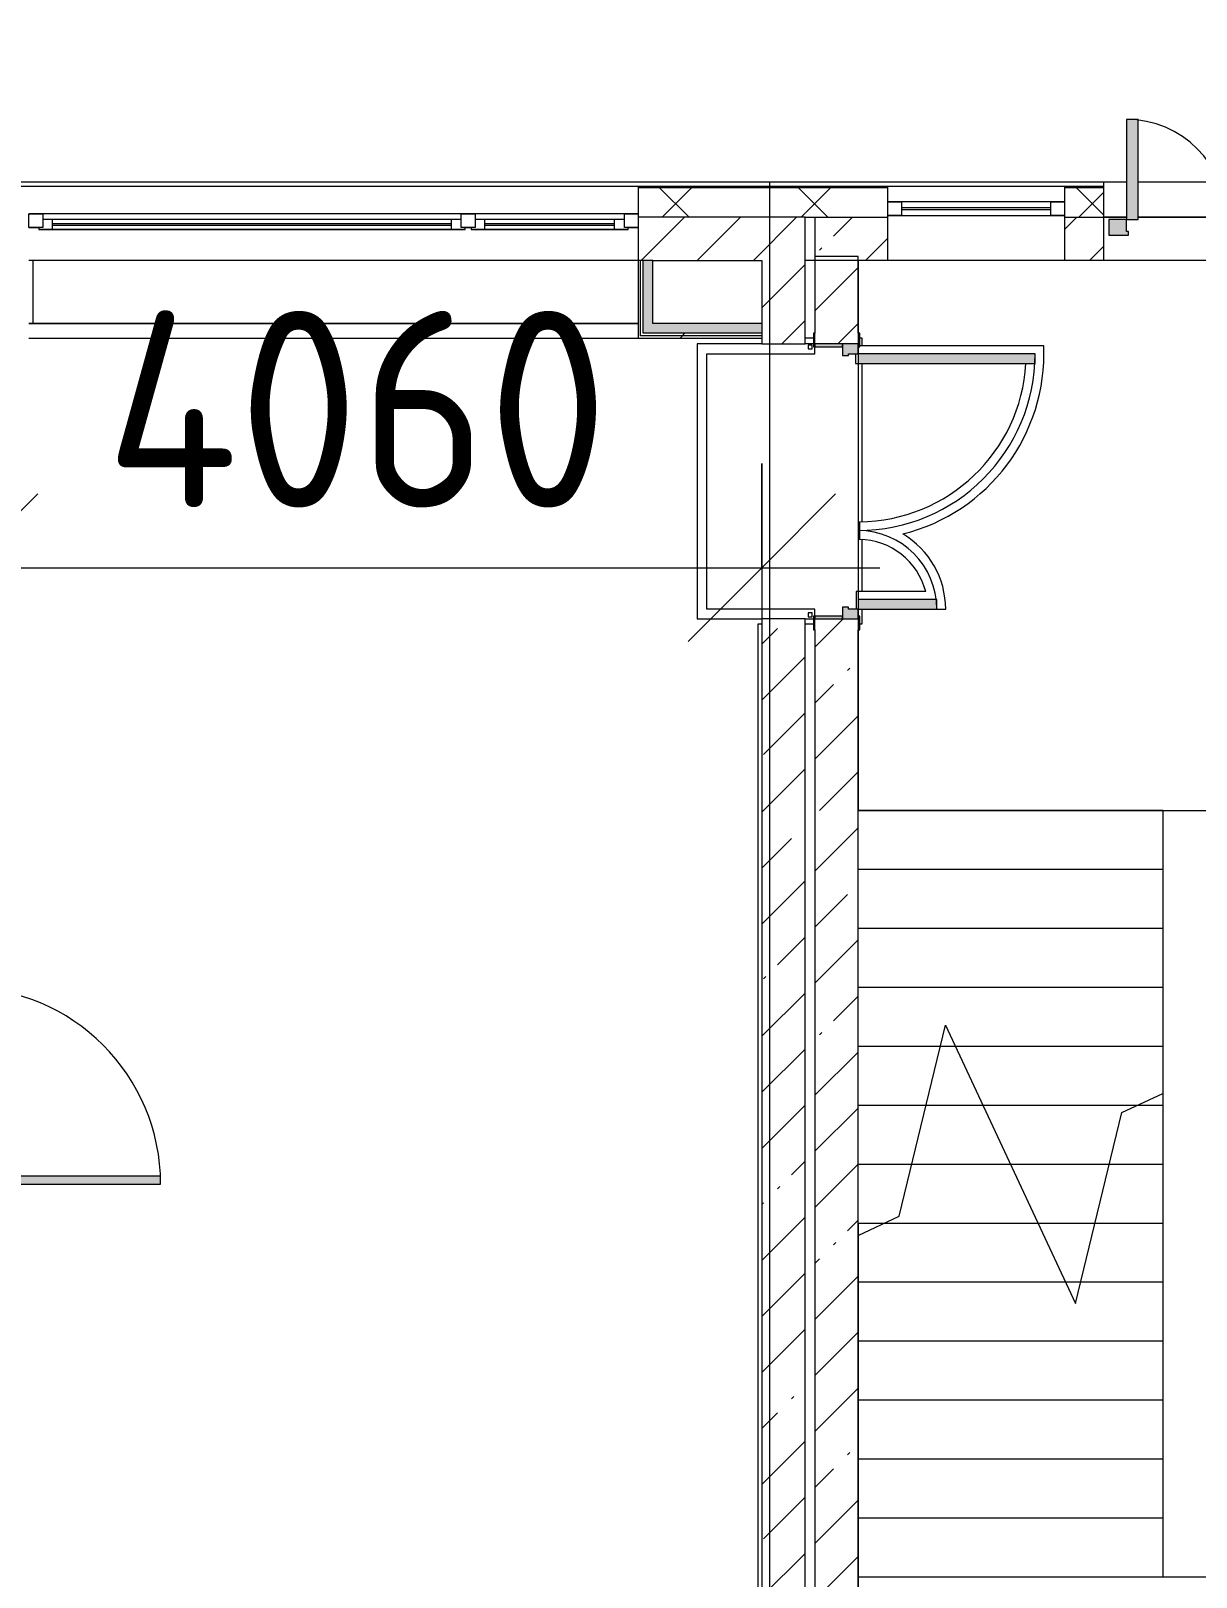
# Model space of a CAD drawing. Header units: millimetres. Extents: x 1322 to 199238, y -8553 to 29000.
# Drawn here: x 106778 to 112707, y 16700 to 24568 of the extents above; entities that cross this region are included whole.
import ezdxf

# ---------------------------------------------------------------- set-up
doc = ezdxf.new("R2010")
doc.units = ezdxf.units.MM
for name, color, linetype, lineweight in [('A-ANNO-DIMS', 7, 'Continuous', 9), ('A-ANNO-DIMS-500', 7, 'Continuous', 9), ('A-GLAZ-3', 7, 'Continuous', 5), ('A-WALL', 7, 'Continuous', 9), ('A-WALL-4', 7, 'Continuous', 5), ('I-WALL-3', 7, 'Continuous', 5), ('S-STRS-2', 7, 'Continuous', 5), ('S-STRS-MBND-1', 7, 'Continuous', 5), ('Оси', 7, 'Continuous', 9)]:
    doc.layers.add(name, color=color, linetype=linetype, lineweight=lineweight)
for name, color, linetype, lineweight, true_color in [('A-DOOR-5', 7, 'Continuous', 5, 0xe2e2e2), ('A-DOOR-6', 7, 'Continuous', 5, 0xaaaaaa), ('A-DOOR-FRAM-3', 7, 'Continuous', 5, 0xe2e2e2), ('A-DOOR-FRAM-4', 7, 'Continuous', 5, 0xaaaaaa), ('A-FLOR-2', 7, 'Continuous', 5, 0xaaaaaa), ('I-WALL-2', 7, 'Continuous', 9, 0xe7e7e7)]:
    doc.layers.add(name, color=color, linetype=linetype, lineweight=lineweight, true_color=true_color)
doc.styles.add('ISOCPEUR_1', font='isocpeur.ttf', dxfattribs={"width": 0.9, "height": 1000})
doc.dimstyles.new('ISO-2_0_0_9К_Средний_округл2', dxfattribs={"dimscale": 304.8, "dimtxt": 995.981176, "dimasz": 2.46063, "dimexe": 1.968504, "dimexo": 0, "dimgap": 0, "dimtad": 1, "dimdec": 0, "dimrnd": 10, "dimzin": 0, "dimdsep": 46, "dimtxsty": 'ISOCPEUR_1', "dimblk1": 'OBLIQUE', "dimblk2": 'OBLIQUE', "dimsah": 1, "dimcen": 0.09, "dimdle": 1.968504, "dimazin": 0, "dimtfac": 1, "dimtdec": 4, "dimtix": 1, "dimtmove": 0, "dimatfit": 3, "dimfxl": 1, "dimtvp": 1, "dimtolj": 1, "dimtzin": 0, "dimarcsym": 2})
pattern_1 = [(45, (72227.77, 0), (-285.123, 285.123), []), (45, (72512.9, 0), (-285.123, 285.123), [504.031, -100.806, 16.764, -84.042])]
pattern_2 = [(45, (72227.77, 0), (-353.5534, 353.5534), []), (135, (72227.77, 0), (-353.5534, -353.5534), [])]
pattern_3 = [(45, (72227.8, 0), (-530.33, 530.33), []), (135, (72227.8, 0), (-530.33, -530.33), [])]

# ---------------------------------------------------------------- blocks, each defined once
blk = doc.blocks.new('110_Дверь_СКБ_2Ст - Д-1 Лестничная клетка EIS60-V201-1_10_3_птичка')
at = {"layer": 'A-DOOR-5'}
for points in [[(-587.5, 1010), (-637.5, 1010), (-637.5, 110), (-587.5, 110), (-587.5, 963.5)], [(662.5, 110), (662.5, 510), (612.5, 510), (612.5, 110), (659.7, 110)], [(712.5, -110), (712.5, 30), (697.5, 30), (697.5, -110)]]:
    blk.add_hatch(color=256, dxfattribs=at).paths.add_polyline_path(points)
h = blk.add_hatch(color=256, dxfattribs=at)
h.paths.add_polyline_path([(712.5, 98.9), (712.5, 110), (662.5, 110), (662.5, 60), (652.5, 60), (652.5, 30), (712.5, 30)])
h.paths.add_polyline_path([(-627.5, 50), (-627.5, 60), (-637.5, 60), (-637.5, 110), (-687.5, 110), (-687.5, 30), (-627.5, 30)])
at = {"layer": 'A-DOOR-FRAM-3'}
for points in [[(-672.5, 118), (-742.5, 118), (-742.5, 110), (-672.5, 110)], [(767.5, 110), (767.5, 118), (697.5, 118), (697.5, 110), (712.5, 110)], [(-672.5, 30), (-687.5, 30), (-687.5, -110), (-672.5, -110)], [(-672.5, -118), (-672.5, -110), (-742.5, -110), (-742.5, -118), (-686.8, -118)], [(767.5, -110), (697.5, -110), (697.5, -118), (767.5, -118)]]:
    blk.add_hatch(color=256, dxfattribs=at).paths.add_polyline_path(points)
at = {"layer": 'A-DOOR-6'}
for p, q in [((-637.5, 1010), (-637.5, 110)), ((-587.5, 1010), (-637.5, 1010)), ((-587.5, 110), (-587.5, 1010)), ((662.5, 510), (612.5, 510)), ((612.5, 510), (612.5, 110)), ((662.5, 110), (662.5, 510)), ((-637.5, 110), (-587.5, 110)), ((612.5, 110), (662.5, 110))]:
    blk.add_line(p, q, dxfattribs=at)
for centre, radius, start, end in [((-637.5, 110), 900, 0, 90), ((662.5, 110), 400, 90, 180)]:
    blk.add_arc(centre, radius, start, end, dxfattribs=at)
at = {"layer": 'A-DOOR-FRAM-4'}
for p, q in [((-672.5, 118), (-742.5, 118)), ((-742.5, 118), (-742.5, 110)), ((-742.5, 110), (-672.5, 110)), ((-637.5, 110), (-687.5, 110)), ((-687.5, 110), (-687.5, 30)), ((-672.5, 110), (-672.5, 118)), ((-637.5, 60), (-637.5, 110)), ((662.5, 110), (662.5, 60)), ((712.5, 110), (662.5, 110)), ((767.5, 118), (697.5, 118)), ((697.5, 118), (697.5, 110)), ((697.5, 110), (767.5, 110)), ((712.5, 30), (712.5, 110)), ((767.5, 110), (767.5, 118)), ((-687.5, 30), (-627.5, 30)), ((-672.5, 30), (-687.5, 30)), ((-687.5, 30), (-687.5, -110)), ((-672.5, -110), (-672.5, 30)), ((-627.5, 60), (-637.5, 60)), ((-627.5, 30), (-627.5, 60)), ((662.5, 60), (652.5, 60)), ((652.5, 60), (652.5, 30)), ((652.5, 30), (712.5, 30)), ((712.5, 30), (697.5, 30)), ((697.5, 30), (697.5, -110)), ((712.5, -110), (712.5, 30)), ((-672.5, -110), (-742.5, -110)), ((-742.5, -110), (-742.5, -118)), ((-742.5, -118), (-672.5, -118)), ((-687.5, -110), (-672.5, -110)), ((-672.5, -118), (-672.5, -110)), ((697.5, -110), (712.5, -110)), ((767.5, -110), (697.5, -110)), ((697.5, -110), (697.5, -118)), ((697.5, -118), (767.5, -118)), ((767.5, -118), (767.5, -110))]:
    blk.add_line(p, q, dxfattribs=at)
blk = doc.blocks.new('120_Окно_СКБ_2Ст - 120_Окно_СКБ_2Ст 3100х2500 _мал_створка слева_-V202-1_10_3_птичка')
at = {"layer": 'A-GLAZ-3'}
for p, q in [((-1550, -127), (-1550, -57)), ((-1550, -57), (-1480, -57)), ((1550, -57), (-1550, -57)), ((-1480, -57), (-1480, -127)), ((650, -127), (650, -57)), ((650, -57), (720, -57)), ((720, -57), (720, -127)), ((1480, -127), (1480, -57)), ((1480, -57), (1550, -57)), ((1550, -57), (1550, -127)), ((-1480, -127), (-1550, -127)), ((-1550, -127), (-1500, -127)), ((-1480, -127), (-1500, -127)), ((-1500, -127), (-1500, -137)), ((-1500, -137), (670, -137)), ((670, -137), (-1500, -137)), ((650, -87), (-1480, -87)), ((-1480, -87), (-1480, -127)), ((-1430, -137), (-1430, -87)), ((-1430, -107), (600, -107)), ((600, -117), (-1430, -117)), ((600, -137), (600, -87)), ((650, -127), (650, -87)), ((720, -127), (650, -127)), ((670, -127), (650, -127)), ((670, -127), (700, -127)), ((670, -137), (670, -127)), ((720, -127), (700, -127)), ((700, -127), (700, -137)), ((700, -137), (1500, -137)), ((1500, -137), (700, -137)), ((1480, -87), (720, -87)), ((720, -87), (720, -127)), ((770, -137), (770, -87)), ((770, -107), (1430, -107)), ((1430, -117), (770, -117)), ((1430, -137), (1430, -87)), ((1480, -127), (1480, -87)), ((1550, -127), (1480, -127)), ((1500, -127), (1480, -127)), ((1500, -127), (1550, -127)), ((1500, -137), (1500, -127))]:
    blk.add_line(p, q, dxfattribs=at)
blk = doc.blocks.new('110_Дверь_СКБ_1Ст_Внутренняя1 - Д-4к_п__1100x2100h_Артистические EI30-23988509-1_10_3_птичка')
at = {"layer": 'A-DOOR-5'}
h = blk.add_hatch(color=256, dxfattribs=at)
h.paths.add_polyline_path([(537.5, 73.2), (537.5, 100), (512.5, 100), (512.5, 60), (502.5, 60), (502.5, 20), (537.5, 20)])
h.paths.add_polyline_path([(-477.5, 20), (-477.5, 60), (-487.5, 60), (-487.5, 100), (-512.5, 100), (-512.5, 20), (-487.5, 20)])
at = {"layer": 'A-DOOR-6'}
h = blk.add_hatch(dxfattribs=at)
h.set_pattern_fill('FP_94', color=256, style=0, pattern_type=2)
h.set_pattern_definition([(135, (1751.41, 164.685), (-14.14214, -14.14214), []), (225, (1751.41, 164.685), (14.14214, -14.14214), [])])
h.paths.add_polyline_path([(562.5, 100), (537.5, 100), (537.5, -100), (562.5, -100), (562.5, 73.2)])
at = {"layer": 'A-DOOR-FRAM-3'}
for points in [[(512.5, 100), (512.5, 1100), (472.5, 1100), (472.5, 100)], [(-497.5, 108), (-567.5, 108), (-567.5, 100), (-497.5, 100)], [(592.5, 108), (522.5, 108), (522.5, 100), (592.5, 100)], [(-497.5, -100), (-497.5, 20), (-512.5, 20), (-512.5, -100)], [(537.5, 20), (522.5, 20), (522.5, -100), (537.5, -100)], [(-497.5, -108), (-497.5, -100), (-567.5, -100), (-567.5, -108), (-512.5, -108)], [(592.5, -100), (522.5, -100), (522.5, -108), (592.5, -108)]]:
    blk.add_hatch(color=256, dxfattribs=at).paths.add_polyline_path(points)
at = {"layer": 'A-DOOR-FRAM-4'}
h = blk.add_hatch(dxfattribs=at)
h.set_pattern_fill('FP_95', color=256, style=0, pattern_type=2)
h.set_pattern_definition([(45, (-371.384, 164.685), (-14.1421, 14.1421), []), (135, (-371.384, 164.685), (-14.1421, -14.1421), [])])
h.paths.add_polyline_path([(-512.5, -100), (-512.5, 100), (-537.5, 100), (-537.5, -100)])
at = {"layer": 'A-DOOR-6'}
for p, q in [((512.5, 1100), (472.5, 1100)), ((472.5, 1100), (472.5, 100)), ((512.5, 100), (512.5, 1100)), ((472.5, 100), (512.5, 100))]:
    blk.add_line(p, q, dxfattribs=at)
blk.add_arc((512.5, 100), 1000, 90, 180, dxfattribs=at)
at = {"layer": 'A-DOOR-FRAM-4'}
for p, q in [((-497.5, 108), (-567.5, 108)), ((-567.5, 108), (-567.5, 100)), ((-567.5, 100), (-497.5, 100)), ((-512.5, 100), (-537.5, 100)), ((-537.5, 100), (-537.5, -100)), ((-487.5, 100), (-512.5, 100)), ((-512.5, 100), (-512.5, 20)), ((-512.5, -100), (-512.5, 100)), ((-497.5, 100), (-512.5, 100)), ((-512.5, 100), (-512.5, 99)), ((-512.5, 99), (-497.5, 99)), ((-497.5, 100), (-497.5, 108)), ((-497.5, 99), (-497.5, 100)), ((-487.5, 60), (-487.5, 100)), ((512.5, 100), (512.5, 60)), ((537.5, 100), (512.5, 100)), ((592.5, 108), (522.5, 108)), ((522.5, 108), (522.5, 100)), ((537.5, 100), (522.5, 100)), ((522.5, 100), (522.5, 99)), ((522.5, 100), (592.5, 100)), ((522.5, 99), (537.5, 99)), ((537.5, 20), (537.5, 100)), ((562.5, 100), (537.5, 100)), ((537.5, 100), (537.5, -100)), ((537.5, 99), (537.5, 100)), ((562.5, -100), (562.5, 100)), ((592.5, 100), (592.5, 108)), ((-512.5, 20), (-477.5, 20)), ((-497.5, 20), (-512.5, 20)), ((-512.5, 20), (-512.5, -100)), ((-497.5, -100), (-497.5, 20)), ((-477.5, 60), (-487.5, 60)), ((-477.5, 20), (-477.5, 60)), ((512.5, 60), (502.5, 60)), ((502.5, 60), (502.5, 20)), ((502.5, 20), (537.5, 20)), ((537.5, 20), (522.5, 20)), ((522.5, 20), (522.5, -100)), ((537.5, -100), (537.5, 20)), ((-497.5, -100), (-567.5, -100)), ((-567.5, -100), (-567.5, -108)), ((-567.5, -108), (-497.5, -108)), ((-537.5, -100), (-512.5, -100)), ((-512.5, -100), (-497.5, -100)), ((-497.5, -108), (-497.5, -100)), ((522.5, -100), (537.5, -100)), ((592.5, -100), (522.5, -100)), ((522.5, -100), (522.5, -108)), ((522.5, -108), (592.5, -108)), ((537.5, -100), (562.5, -100)), ((592.5, -108), (592.5, -100))]:
    blk.add_line(p, q, dxfattribs=at)
blk = doc.blocks.new('110_Дверь_СКБ_2Ст_Наружная - ДН-1_л__ Двухстворчатая 1350 х3200 _ЛК_ в свету с верхним остеклением 2-22448815-1_10_3_птичка')
at = {"layer": 'A-DOOR-5'}
for points in [[(754.5, -91), (754.5, 869), (694.5, 869), (694.5, -91)], [(-655.5, -91), (-655.5, 419), (-715.5, 419), (-715.5, -91)]]:
    blk.add_hatch(color=256, dxfattribs=at).paths.add_polyline_path(points)
h = blk.add_hatch(color=256, dxfattribs=at)
h.paths.add_polyline_path([(844.5, -171), (844.5, -91), (754.5, -91), (754.5, -151), (744.5, -151), (744.5, -171), (782.2, -171)])
h.paths.add_polyline_path([(-715.5, -171), (-705.5, -171), (-705.5, -151), (-715.5, -151), (-715.5, -91), (-805.5, -91), (-805.5, -171)])
at = {"layer": 'A-DOOR-6'}
for p, q in [((754.5, 869), (694.5, 869)), ((694.5, 869), (694.5, -91)), ((754.5, -91), (754.5, 869)), ((-715.5, 419), (-715.5, -91)), ((-655.5, 419), (-715.5, 419)), ((-655.5, -91), (-655.5, 419)), ((-715.5, -91), (-655.5, -91)), ((694.5, -91), (754.5, -91))]:
    blk.add_line(p, q, dxfattribs=at)
for centre, radius, start, end in [((754.5, -91), 960, 90, 180), ((-715.5, -91), 510, 0, 90)]:
    blk.add_arc(centre, radius, start, end, dxfattribs=at)
at = {"layer": 'A-DOOR-FRAM-4'}
for p, q in [((-715.5, -91), (-805.5, -91)), ((-805.5, -91), (-805.5, -171)), ((-715.5, -151), (-715.5, -91)), ((-705.5, -151), (-715.5, -151)), ((-705.5, -171), (-705.5, -151)), ((754.5, -151), (744.5, -151)), ((744.5, -151), (744.5, -171)), ((754.5, -91), (754.5, -151)), ((844.5, -91), (754.5, -91)), ((844.5, -171), (844.5, -91)), ((-805.5, -171), (-705.5, -171)), ((744.5, -171), (844.5, -171))]:
    blk.add_line(p, q, dxfattribs=at)
blk = doc.blocks.new('120_Окно_СКБ_1Ст - 120_Окно_СКБ_1Ст 900х2500_h_ глухое-23537403-1_10_3_птичка')
at = {"layer": 'A-GLAZ-3'}
for p, q in [((-450, -67), (-450, 3)), ((-450, 3), (-380, 3)), ((450, 3), (-450, 3)), ((-380, 3), (-380, -67)), ((380, -67), (380, 3)), ((380, 3), (450, 3)), ((450, 3), (450, -67)), ((-380, -67), (-450, -67)), ((-450, -67), (450, -67)), ((380, -27), (-380, -27)), ((380, -37), (-380, -37)), ((450, -67), (380, -67))]:
    blk.add_line(p, q, dxfattribs=at)
blk = doc.blocks.new('Зашивка приборов отопления11 - Зашивка приборов отопления-33278624-1_10_3_птичка')
at = {"layer": 'A-WALL-4'}
for p, q in [((37640, 23400), (34540, 23400)), ((34540, 23079), (37640, 23079)), ((37640, 23079), (34540, 23079)), ((34540, 23004), (37640, 23004))]:
    blk.add_line(p, q, dxfattribs=at)
blk = doc.blocks.new('DIMBLOCK47-1_10_3_птичка')
at = {"layer": 'A-ANNO-DIMS-500'}
for p, q in [((106437.8, 22366.8), (106437.8, 21236.4)), ((106437.8, 21836.4), (106437.8, 22366.8)), ((110497.8, 22366.8), (110497.8, 21236.4)), ((110497.8, 21836.4), (110497.8, 22366.8)), ((105837.8, 21836.4), (111097.8, 21836.4))]:
    blk.add_line(p, q, dxfattribs=at)
at = {"layer": 'A-ANNO-DIMS-500', "lineweight": 20}
for p, q in [((106437.8, 21836.4), (106812.8, 22211.4)), ((110497.8, 21836.4), (110872.8, 22211.4)), ((106437.8, 21836.4), (106062.8, 21461.4)), ((110497.8, 21836.4), (110122.8, 21461.4))]:
    blk.add_line(p, q, dxfattribs=at)
at = {"layer": 'A-ANNO-DIMS-500', "color": 0, "insert": (107155.8, 23142.9), "char_height": 1000, "width": 3148.833, "attachment_point": 1, "line_spacing_factor": 1.149209, "style": 'ISOCPEUR_1'}
blk.add_mtext('4060', dxfattribs=at)
blk = doc.blocks.new('_Oblique')
at = {"color": 0, "linetype": 'ByBlock', "lineweight": -2}
blk.add_line((-0.5, -0.5), (0.5, 0.5), dxfattribs=at)

msp = doc.modelspace()

# ---------------------------------------------------------------- hatches: boundary and pattern name
at = {"layer": 'A-WALL-4'}
h = msp.add_hatch(dxfattribs=at)
h.set_pattern_fill('FP_56', color=256, style=0, pattern_type=2)
h.set_pattern_definition(pattern_2)
h.paths.add_polyline_path([(106087.8, 23620), (106767.8, 23620), (106767.8, 23769.7), (106087.8, 23769.7), (106087.8, 23628.5)])
h.paths.add_polyline_path([(110717.8, 23620), (110717.8, 23769.7), (109867.8, 23769.7), (109867.8, 23620), (110710.5, 23620)])
h = msp.add_hatch(dxfattribs=at)
h.set_pattern_fill('FP_56', color=256, style=0, pattern_type=2)
h.set_pattern_definition(pattern_2)
h.paths.add_polyline_path([(110767.3, 23620), (111137.8, 23620), (111137.8, 23769.7), (110717.8, 23769.7), (110720.1, 23620)])
h.paths.add_polyline_path([(112037.8, 23620), (112237.8, 23620), (112237.8, 23769.7), (112037.8, 23769.7), (112037.8, 23627.7)])
h.paths.add_polyline_path([(113937.8, 23620), (114157.8, 23620), (114157.8, 23769.7), (113937.8, 23769.7), (113937.8, 23640.3)])
at = {"layer": 'I-WALL-2'}
for points in [[(109942.8, 23029), (109942.8, 23400), (109892.8, 23400), (109892.8, 23029)], [(109942.8, 23029), (110497.8, 23029), (110497.8, 23079), (109942.8, 23079)]]:
    msp.add_hatch(color=256, dxfattribs=at).paths.add_polyline_path(points)
at = {"layer": 'I-WALL-3'}
h = msp.add_hatch(dxfattribs=at)
h.set_pattern_fill('FP_36', color=256, style=0, pattern_type=2)
h.set_pattern_definition(pattern_1)
h.paths.add_polyline_path([(106265.2, 23400), (106767.8, 23400), (106767.8, 23620), (105837.8, 23619.7), (105837.8, 23400), (106237.8, 23400)])
h.paths.add_polyline_path([(110497.8, 23400), (110717.8, 23400), (110717.8, 23619.7), (110710.8, 23612.7)])
h.paths.add_polyline_path([(110497.8, 23400), (110710.5, 23620), (109867.8, 23619.7), (109867.8, 23400), (110130.7, 23400)])
h = msp.add_hatch(dxfattribs=at)
h.set_pattern_fill('FP_36', color=256, style=0, pattern_type=2)
h.set_pattern_definition(pattern_1)
h.paths.add_polyline_path([(112237.8, 23400), (112237.8, 23620), (112037.8, 23619.7), (112037.8, 23400)])
h.paths.add_polyline_path([(113987.8, 23400), (114387.8, 23400), (114382.7, 23620), (113937.8, 23619.7), (113937.8, 23400)])
h.paths.add_polyline_path([(110987.8, 23400), (111137.8, 23400), (111137.8, 23620), (110767.8, 23619.7), (110767.8, 23420.3), (110987.8, 23420.3)])
h = msp.add_hatch(dxfattribs=at)
h.set_pattern_fill('FP_36', color=256, style=0, pattern_type=2)
h.set_pattern_definition(pattern_1)
h.paths.add_polyline_path([(110717.8, 15200), (110717.8, 21575.3), (110497.8, 21575.3), (110497.8, 15200)])
h.paths.add_polyline_path([(110497.8, 22975.3), (110717.8, 22975.3), (110717.8, 23400), (110497.8, 23400), (110497.8, 23004)])
h = msp.add_hatch(dxfattribs=at)
h.set_pattern_fill('FP_36', color=256, style=0, pattern_type=2)
h.set_pattern_definition(pattern_1)
h.paths.add_polyline_path([(110987.8, 10450), (110985.7, 12125), (110767.8, 12125), (110767.8, 10450)])
h.paths.add_polyline_path([(110767.8, 13525), (110987.8, 13525), (110987.8, 21575.3), (110767.8, 21575.3), (110767.8, 15593.2)])
h.paths.add_polyline_path([(110987.8, 22975.3), (110987.8, 23420.3), (110767.8, 23420.3), (110767.8, 22975.3), (110937.8, 22975.3)])
h = msp.add_hatch(dxfattribs=at)
h.set_pattern_fill('FP_172', color=256, style=0, pattern_type=2)
h.set_pattern_definition(pattern_3)
h.paths.add_polyline_path([(110477.8, 23004), (110497.8, 23004), (110497.8, 23016.5), (109880.3, 23013.4), (109880.3, 23004), (110130.7, 23004)])
h = msp.add_hatch(dxfattribs=at)
h.set_pattern_fill('FP_172', color=256, style=0, pattern_type=2)
h.set_pattern_definition(pattern_3)
h.paths.add_polyline_path([(110473.2, 23016.5), (110497.8, 23016.5), (110497.8, 23029), (109892.8, 23029), (109892.8, 23016.5), (110130.7, 23016.5)])

# ---------------------------------------------------------------- linework, layer by layer
at = {"layer": 'A-FLOR-2'}
for p, q in [((106787.8, 23400), (106787.8, 23079)), ((109867.8, 23400), (106787.8, 23400)), ((110767.8, 23400), (110717.8, 23400)), ((106787.8, 23079), (109867.8, 23079)), ((110167.8, 22975.3), (110167.8, 21575.3)), ((110497.8, 22975.3), (110167.8, 22975.3)), ((110759.8, 23004), (110717.8, 23004)), ((110759.8, 22975.3), (110717.8, 22975.3)), ((111007.8, 23004), (110995.8, 23004)), ((111007.8, 22965.3), (111007.8, 23004)), ((110217.8, 21625.3), (110217.8, 22925.3)), ((110217.8, 22925.3), (110767.8, 22925.3)), ((110767.8, 22925.3), (110767.8, 22960.3)), ((110973.7, 22925.3), (110973.7, 22875.3)), ((111931.9, 22965.3), (110995.8, 22965.3)), ((110973.7, 22875.3), (110987.8, 22875.3)), ((110987.8, 22875.3), (110987.8, 21715.3)), ((111007.8, 22071.2), (111007.8, 22875.3)), ((110993.7, 22070.3), (110993.7, 21980.2)), ((111007.8, 21715.3), (111007.8, 21978.7)), ((111331.2, 21715.3), (110976.7, 21715.3)), ((110976.7, 21715.3), (110976.7, 21625.3)), ((110167.8, 21575.3), (110497.8, 21575.3)), ((110767.8, 21625.3), (110217.8, 21625.3)), ((110717.8, 21575.3), (110759.8, 21575.3)), ((110767.8, 21590.3), (110767.8, 21625.3)), ((111007.8, 21550.3), (111007.8, 21625.3)), ((111387.8, 21625.3), (111432.8, 21625.3)), ((110477.8, 13475), (110477.8, 21550.3)), ((110477.8, 21550.3), (110498.6, 21550.3)), ((110717.8, 21550.3), (110759.8, 21550.3)), ((110995.8, 21550.3), (111007.8, 21550.3))]:
    msp.add_line(p, q, dxfattribs=at)
for centre, radius, start, end in [((110987.8, 22925.3), 945, 283.90489, 2.42594), ((110987.8, 22925.3), 855, 270.39464, 356.64746), ((110987.8, 21625.3), 355, 14.68597, 89.0495), ((110987.8, 21625.3), 445, 0, 59.31464)]:
    msp.add_arc(centre, radius, start, end, dxfattribs=at)
at = {"layer": 'A-WALL'}
for p, q in [((111137.8, 23772.7), (109867.8, 23772.7)), ((111137.8, 23769.7), (109867.8, 23769.7)), ((112237.8, 23772.7), (112037.8, 23772.7)), ((112237.8, 23769.7), (112037.8, 23769.7)), ((110717.8, 23620), (109867.8, 23620)), ((110717.8, 23619.7), (110717.8, 23620)), ((110767.8, 23619.7), (110767.8, 23620)), ((110767.8, 23620), (111137.8, 23620)), ((112037.8, 23620), (112237.8, 23620)), ((109942.8, 23400), (109867.8, 23400)), ((109880.3, 23016.5), (109880.3, 23400)), ((109892.8, 23029), (109892.8, 23400)), ((110497.8, 23016.5), (109880.3, 23016.5)), ((110497.8, 23029), (109892.8, 23029))]:
    msp.add_line(p, q, dxfattribs=at)
at = {"layer": 'A-WALL-4'}
for p, q in [((106087.6, 23799.7), (112352.8, 23799.7)), ((106087.8, 23777.7), (112237.8, 23777.7)), ((109867.8, 23777.7), (109867.8, 23620)), ((111137.8, 23620), (111137.8, 23777.7)), ((112037.8, 23777.7), (112037.8, 23620)), ((112237.8, 23620), (112237.8, 23799.7)), ((112412.8, 23799.7), (113762.8, 23799.7)), ((110717.8, 23619.7), (110767.8, 23619.7)), ((112352.8, 23619.7), (112237.8, 23619.7)), ((113762.8, 23619.7), (112412.8, 23619.7)), ((110732.8, 22969.3), (110732.8, 22949.3)), ((110752.8, 22969.3), (110732.8, 22969.3)), ((110732.8, 22949.3), (110752.8, 22949.3)), ((110752.8, 22949.3), (110752.8, 22969.3)), ((110752.8, 21606.3), (110732.8, 21606.3)), ((110732.8, 21606.3), (110732.8, 21586.3)), ((110732.8, 21586.3), (110752.8, 21586.3)), ((110752.8, 21586.3), (110752.8, 21606.3))]:
    msp.add_line(p, q, dxfattribs=at)
at = {"layer": 'I-WALL-3'}
for p, q in [((109867.8, 23620), (109867.8, 23004)), ((110717.8, 22975.3), (110717.8, 23619.7)), ((110767.8, 23619.7), (110767.8, 23030.3)), ((111137.8, 23400), (111137.8, 23620)), ((112037.8, 23620), (112037.8, 23400)), ((112237.8, 23400), (112237.8, 23620)), ((112237.8, 23620), (112352.8, 23620)), ((112412.8, 23620), (113762.8, 23620)), ((106787.8, 23400), (106767.8, 23400)), ((109942.8, 23400), (110497.8, 23400)), ((109942.8, 23079), (109942.8, 23400)), ((110497.8, 23400), (110497.8, 22975.3)), ((110987.8, 23420.3), (110767.8, 23420.3)), ((113937.8, 23400), (110767.8, 23400)), ((110987.8, 23030.3), (110987.8, 23420.3)), ((110497.8, 23079), (109942.8, 23079)), ((109867.8, 23004), (110497.8, 23004)), ((110497.8, 22975.3), (110717.8, 22975.3)), ((110717.8, 21575.3), (110497.8, 21575.3)), ((110497.8, 21575.3), (110497.8, 13580)), ((110717.8, 13580), (110717.8, 21575.3)), ((110767.8, 21520.3), (110767.8, 13525)), ((110987.8, 15200), (110987.8, 21520.3))]:
    msp.add_line(p, q, dxfattribs=at)
at = {"layer": 'S-STRS-2'}
for p, q in [((112537.8, 20600), (110987.8, 20600)), ((112537.8, 20600), (110987.8, 20600)), ((112537.8, 20600), (112537.8, 20300)), ((112537.8, 20300), (110987.8, 20300)), ((112537.8, 20300), (110987.8, 20300)), ((112537.8, 20300), (112537.8, 20000)), ((112537.8, 20000), (110987.8, 20000)), ((112537.8, 20000), (110987.8, 20000)), ((112537.8, 20000), (112537.8, 19700)), ((112537.8, 19700), (110987.8, 19700)), ((112537.8, 19700), (110987.8, 19700)), ((112537.8, 19700), (112537.8, 19400)), ((111406.3, 19400), (110987.8, 19400)), ((111406.3, 19400), (110987.8, 19400)), ((112537.8, 19400), (111483, 19400)), ((112537.8, 19400), (111483, 19400)), ((112537.8, 19400), (112537.8, 19161.4)), ((111333.4, 19100), (110987.8, 19100)), ((111333.4, 19100), (110987.8, 19100)), ((112406.1, 19100), (111622.9, 19100)), ((112406.1, 19100), (111622.9, 19100)), ((111260.5, 18800), (110987.8, 18800)), ((111260.5, 18800), (110987.8, 18800)), ((112265, 18800), (111762.8, 18800)), ((112265, 18800), (111762.8, 18800)), ((110987.8, 18500), (110987.8, 18438.6)), ((111119.4, 18500), (110987.8, 18500)), ((111119.4, 18500), (110987.8, 18500)), ((112192.1, 18500), (111902.7, 18500)), ((112192.1, 18500), (111902.7, 18500)), ((112119.2, 18200), (112042.6, 18200)), ((112119.2, 18200), (112042.6, 18200))]:
    msp.add_line(p, q, dxfattribs=at)
at = {"layer": 'S-STRS-MBND-1'}
for p, q in [((110987.8, 23400), (110987.8, 20600)), ((114387.8, 23400), (110987.8, 23400)), ((110987.8, 20600), (112837.8, 20600)), ((111196.3, 18535.9), (111432.6, 19508.1)), ((111432.6, 19508.1), (112092.9, 18091.9)), ((111483, 19400), (111406.3, 19400)), ((111483, 19400), (111406.3, 19400)), ((112329.2, 19064.1), (112537.8, 19161.4)), ((112537.8, 19161.4), (112537.8, 16700)), ((111622.9, 19100), (111333.4, 19100)), ((111622.9, 19100), (111333.4, 19100)), ((112092.9, 18091.9), (112329.2, 19064.1)), ((112537.8, 19100), (112406.1, 19100)), ((112537.8, 19100), (112406.1, 19100)), ((111762.8, 18800), (111260.5, 18800)), ((111762.8, 18800), (111260.5, 18800)), ((112537.8, 18800), (112265, 18800)), ((112537.8, 18800), (112265, 18800)), ((110987.8, 18438.6), (111196.3, 18535.9)), ((111902.7, 18500), (111119.4, 18500)), ((111902.7, 18500), (111119.4, 18500)), ((112537.8, 18500), (112192.1, 18500)), ((112537.8, 18500), (112192.1, 18500)), ((110987.8, 18438.6), (110987.8, 16700)), ((112042.6, 18200), (110987.8, 18200)), ((112042.6, 18200), (110987.8, 18200)), ((112537.8, 18200), (112119.2, 18200)), ((112537.8, 18200), (112119.2, 18200)), ((112537.8, 17900), (110987.8, 17900)), ((112537.8, 17900), (110987.8, 17900)), ((112537.8, 17600), (110987.8, 17600)), ((112537.8, 17600), (110987.8, 17600)), ((112537.8, 17300), (110987.8, 17300)), ((112537.8, 17300), (110987.8, 17300)), ((112537.8, 17000), (110987.8, 17000)), ((112537.8, 17000), (110987.8, 17000)), ((110987.8, 16700), (110987.8, 15200)), ((112537.8, 16700), (110987.8, 16700)), ((112537.8, 16700), (110987.8, 16700)), ((112837.8, 16700), (112537.8, 16700))]:
    msp.add_line(p, q, dxfattribs=at)
at = {"layer": 'Оси'}
msp.add_line((110537.8, 11299.7), (110537.8, 23799.7), dxfattribs=at)

# ---------------------------------------------------------------- block references
at = {"layer": 'A-DOOR-6'}
msp.add_blockref('110_Дверь_СКБ_2Ст_Наружная - ДН-1_л__ Двухстворчатая 1350 х3200 _ЛК_ в свету с верхним остеклением 2-22448815-1_10_3_птичка', (113068.3, 23698.7), dxfattribs=at)
at = {"layer": 'A-DOOR-6', "rotation": 269.9999999999999}
for name, p in [('110_Дверь_СКБ_2Ст - Д-1 Лестничная клетка EIS60-V201-1_10_3_птичка', (110877.8, 22287.8)), ('110_Дверь_СКБ_1Ст_Внутренняя1 - Д-4к_п__1100x2100h_Артистические EI30-23988509-1_10_3_птичка', (106337.8, 19212.5))]:
    msp.add_blockref(name, p, dxfattribs=at)
at = {"layer": 'A-GLAZ-3'}
for name, p in [('120_Окно_СКБ_1Ст - 120_Окно_СКБ_1Ст 900х2500_h_ глухое-23537403-1_10_3_птичка', (111587.8, 23694.7)), ('120_Окно_СКБ_2Ст - 120_Окно_СКБ_2Ст 3100х2500 _мал_створка слева_-V202-1_10_3_птичка', (108317.8, 23694.7))]:
    msp.add_blockref(name, p, dxfattribs=at)
at = {"layer": 'A-WALL-4'}
msp.add_blockref('Зашивка приборов отопления11 - Зашивка приборов отопления-33278624-1_10_3_птичка', (72227.8, 0), dxfattribs=at)

# ---------------------------------------------------------------- dimensions: what is measured, and where the dimension line sits
at = {"layer": 'A-ANNO-DIMS'}
dim = msp.add_linear_dim(base=(110497.8, 21836.4), p1=(106437.8, 22366.8), p2=(110497.8, 22366.8), dimstyle='ISO-2_0_0_9К_Средний_округл2', override={"dimpost": '<>', "dimfxl": 4060}, dxfattribs=at)
dim.commit()
dim.dimension.update_dxf_attribs({"geometry": 'DIMBLOCK47-1_10_3_птичка', "text_midpoint": (108467.8, 22336.4)})

doc.saveas('drawing.dxf')
